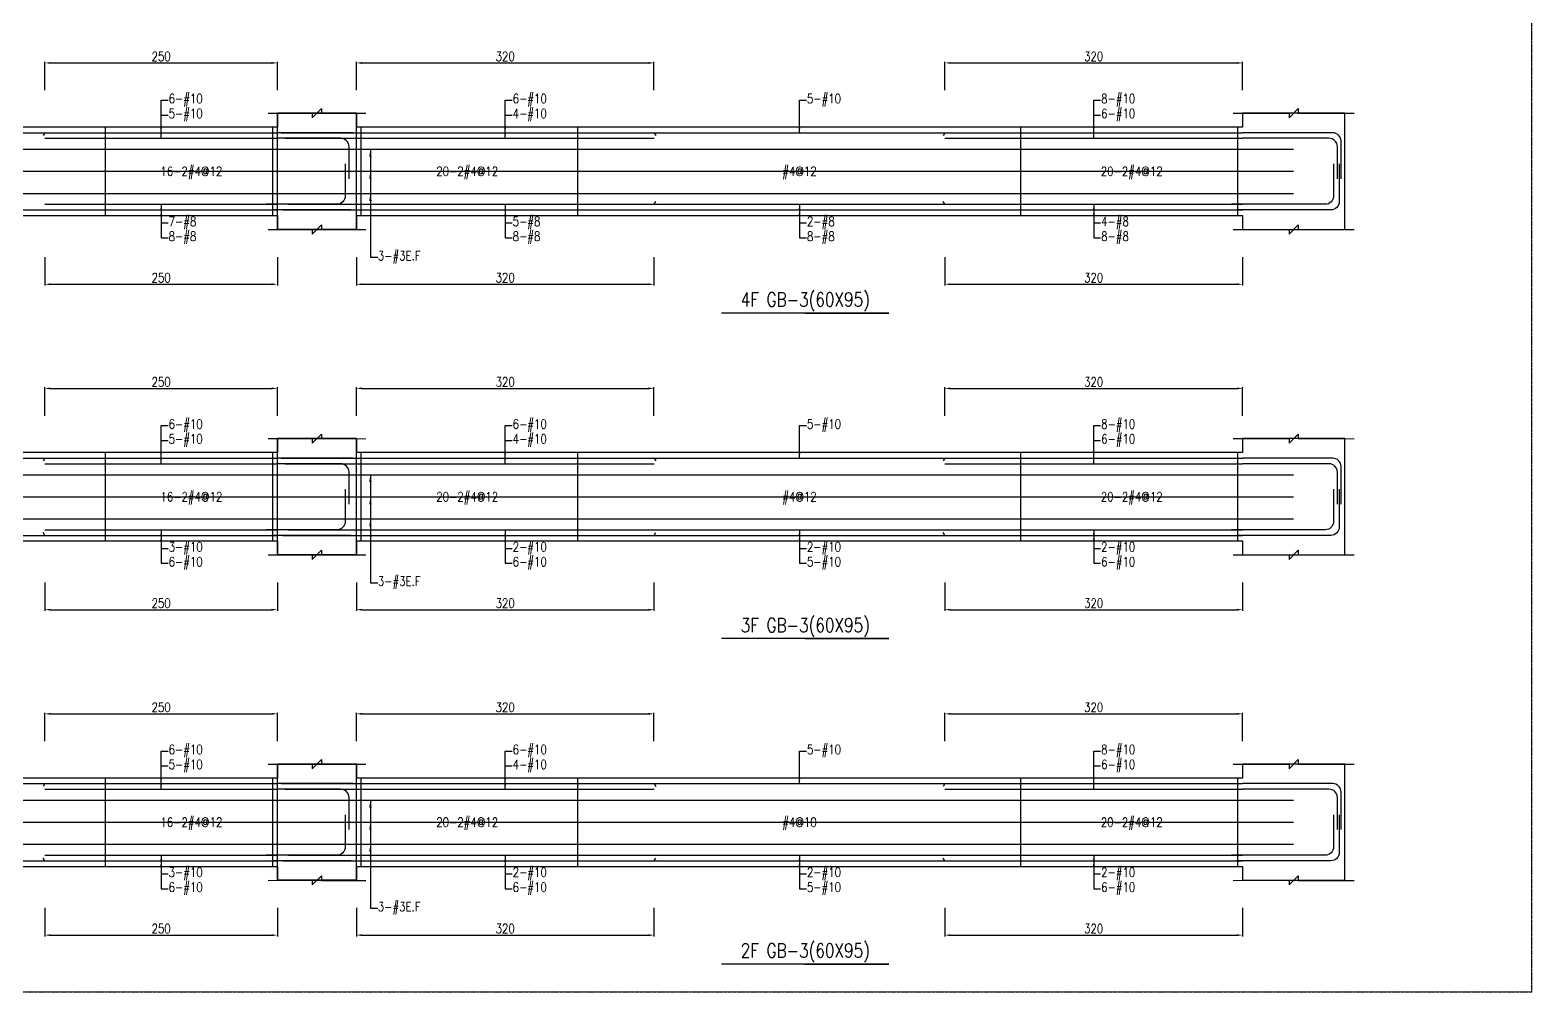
# Model space of a CAD drawing. Header units: millimetres. Extents: x 0 to 84580, y -12276 to 4373.
# Drawn here: x 50362 to 51977, y -3069 to -2034 of the extents above; entities that cross this region are included whole.
import ezdxf
from ezdxf.enums import TextEntityAlignment as Align

# ---------------------------------------------------------------- set-up
doc = ezdxf.new("R2010")
doc.units = ezdxf.units.MM
doc.header["$MEASUREMENT"] = 0
doc.linetypes.add('CENTER', pattern=[2, 1.25, -0.25, 0.25, -0.25])
for name, color, linetype in [('S-DIM', 2, 'Continuous'), ('S-GRID', 1, 'CENTER'), ('S-LEADER', 2, 'Continuous'), ('S-RC', 130, 'Continuous'), ('S-REINF', 6, 'Continuous'), ('S-TEXT', 2, 'Continuous')]:
    doc.layers.add(name, color=color, linetype=linetype)
doc.styles.add('CS4', font='romans.shx', dxfattribs={"width": 0.8, "bigfont": 'lsp.shx'})
doc.styles.get("Standard").update_dxf_attribs({"font": 'arial.ttf'})
doc.dimstyles.new('ISO-25', dxfattribs={"dimtxt": 2.5, "dimasz": 2.5, "dimexe": 1.25, "dimexo": 0.625, "dimtad": 1, "dimtxsty": 'Standard', "dimcen": 2.5, "dimadec": 0, "dimazin": 0, "dimtfac": 1, "dimtmove": 0, "dimatfit": 3, "dimfxl": 0, "dimarcsym": 0})

# ---------------------------------------------------------------- blocks, each defined once
blk = doc.blocks.new('*D1199')
at = {"layer": 'DEFPOINTS', "color": 0, "transparency": 16777216}
for p in [(50627.9, -2769.9), (50377.9, -2799.9), (50627.9, -2799.9)]:
    blk.add_point(p, dxfattribs=at)
at = {"layer": 'S-DIM', "color": 0, "lineweight": -2, "transparency": 16777216}
for p, q in [((50377.9, -2799.3), (50377.9, -2768.7)), ((50383.9, -2769.9), (50621.9, -2769.9)), ((50627.9, -2799.3), (50627.9, -2768.7))]:
    blk.add_line(p, q, dxfattribs=at)
at = {"layer": 'S-DIM', "color": 0, "transparency": 16777216}
for points in [[(50383.9, -2768.9), (50383.9, -2770.9), (50377.9, -2769.9)], [(50621.9, -2768.9), (50621.9, -2770.9), (50627.9, -2769.9)]]:
    blk.add_solid(points, dxfattribs=at)
at = {"layer": 'S-DIM', "color": 0, "transparency": 16777216, "insert": (50502.9, -2762.9), "char_height": 10, "attachment_point": 5, "style": 'CS4'}
blk.add_mtext('250', dxfattribs=at)
blk = doc.blocks.new('*D1201')
at = {"layer": 'DEFPOINTS', "color": 0, "transparency": 16777216}
for p in [(50377.9, -2977.9), (50627.9, -2977.9), (50627.9, -3007.9)]:
    blk.add_point(p, dxfattribs=at)
at = {"layer": 'S-DIM', "color": 0, "lineweight": -2, "transparency": 16777216}
for p, q in [((50377.9, -2978.6), (50377.9, -3009.2)), ((50627.9, -2978.6), (50627.9, -3009.2)), ((50383.9, -3007.9), (50621.9, -3007.9))]:
    blk.add_line(p, q, dxfattribs=at)
at = {"layer": 'S-DIM', "color": 0, "transparency": 16777216}
for points in [[(50383.9, -3006.9), (50383.9, -3008.9), (50377.9, -3007.9)], [(50621.9, -3006.9), (50621.9, -3008.9), (50627.9, -3007.9)]]:
    blk.add_solid(points, dxfattribs=at)
at = {"layer": 'S-DIM', "color": 0, "transparency": 16777216, "insert": (50502.9, -3000.9), "char_height": 10, "attachment_point": 5, "style": 'CS4'}
blk.add_mtext('250', dxfattribs=at)
blk = doc.blocks.new('*D1203')
at = {"layer": 'DEFPOINTS', "color": 0, "transparency": 16777216}
for p in [(50627.9, -2419.9), (50377.9, -2449.9), (50627.9, -2449.9)]:
    blk.add_point(p, dxfattribs=at)
at = {"layer": 'S-DIM', "color": 0, "lineweight": -2, "transparency": 16777216}
for p, q in [((50377.9, -2449.3), (50377.9, -2418.7)), ((50383.9, -2419.9), (50621.9, -2419.9)), ((50627.9, -2449.3), (50627.9, -2418.7))]:
    blk.add_line(p, q, dxfattribs=at)
at = {"layer": 'S-DIM', "color": 0, "transparency": 16777216}
for points in [[(50383.9, -2418.9), (50383.9, -2420.9), (50377.9, -2419.9)], [(50621.9, -2418.9), (50621.9, -2420.9), (50627.9, -2419.9)]]:
    blk.add_solid(points, dxfattribs=at)
at = {"layer": 'S-DIM', "color": 0, "transparency": 16777216, "insert": (50502.9, -2412.9), "char_height": 10, "attachment_point": 5, "style": 'CS4'}
blk.add_mtext('250', dxfattribs=at)
blk = doc.blocks.new('*D1205')
at = {"layer": 'DEFPOINTS', "color": 0, "transparency": 16777216}
for p in [(50377.9, -2627.9), (50627.9, -2627.9), (50627.9, -2657.9)]:
    blk.add_point(p, dxfattribs=at)
at = {"layer": 'S-DIM', "color": 0, "lineweight": -2, "transparency": 16777216}
for p, q in [((50377.9, -2628.6), (50377.9, -2659.2)), ((50627.9, -2628.6), (50627.9, -2659.2)), ((50383.9, -2657.9), (50621.9, -2657.9))]:
    blk.add_line(p, q, dxfattribs=at)
at = {"layer": 'S-DIM', "color": 0, "transparency": 16777216}
for points in [[(50383.9, -2656.9), (50383.9, -2658.9), (50377.9, -2657.9)], [(50621.9, -2656.9), (50621.9, -2658.9), (50627.9, -2657.9)]]:
    blk.add_solid(points, dxfattribs=at)
at = {"layer": 'S-DIM', "color": 0, "transparency": 16777216, "insert": (50502.9, -2650.9), "char_height": 10, "attachment_point": 5, "style": 'CS4'}
blk.add_mtext('250', dxfattribs=at)
blk = doc.blocks.new('*D1207')
at = {"layer": 'DEFPOINTS', "color": 0, "transparency": 16777216}
for p in [(50627.9, -2069.9), (50377.9, -2099.9), (50627.9, -2099.9)]:
    blk.add_point(p, dxfattribs=at)
at = {"layer": 'S-DIM', "color": 0, "lineweight": -2, "transparency": 16777216}
for p, q in [((50377.9, -2099.3), (50377.9, -2068.7)), ((50383.9, -2069.9), (50621.9, -2069.9)), ((50627.9, -2099.3), (50627.9, -2068.7))]:
    blk.add_line(p, q, dxfattribs=at)
at = {"layer": 'S-DIM', "color": 0, "transparency": 16777216}
for points in [[(50383.9, -2068.9), (50383.9, -2070.9), (50377.9, -2069.9)], [(50621.9, -2068.9), (50621.9, -2070.9), (50627.9, -2069.9)]]:
    blk.add_solid(points, dxfattribs=at)
at = {"layer": 'S-DIM', "color": 0, "transparency": 16777216, "insert": (50502.9, -2062.9), "char_height": 10, "attachment_point": 5, "style": 'CS4'}
blk.add_mtext('250', dxfattribs=at)
blk = doc.blocks.new('*D1209')
at = {"layer": 'DEFPOINTS', "color": 0, "transparency": 16777216}
for p in [(50377.9, -2277.9), (50627.9, -2277.9), (50627.9, -2307.9)]:
    blk.add_point(p, dxfattribs=at)
at = {"layer": 'S-DIM', "color": 0, "lineweight": -2, "transparency": 16777216}
for p, q in [((50377.9, -2278.6), (50377.9, -2309.2)), ((50627.9, -2278.6), (50627.9, -2309.2)), ((50383.9, -2307.9), (50621.9, -2307.9))]:
    blk.add_line(p, q, dxfattribs=at)
at = {"layer": 'S-DIM', "color": 0, "transparency": 16777216}
for points in [[(50383.9, -2306.9), (50383.9, -2308.9), (50377.9, -2307.9)], [(50621.9, -2306.9), (50621.9, -2308.9), (50627.9, -2307.9)]]:
    blk.add_solid(points, dxfattribs=at)
at = {"layer": 'S-DIM', "color": 0, "transparency": 16777216, "insert": (50502.9, -2300.9), "char_height": 10, "attachment_point": 5, "style": 'CS4'}
blk.add_mtext('250', dxfattribs=at)
blk = doc.blocks.new('*D1222')
at = {"layer": 'DEFPOINTS', "color": 0, "transparency": 16777216}
for p in [(51032.9, -2769.9), (50712.9, -2799.9), (51032.9, -2799.9)]:
    blk.add_point(p, dxfattribs=at)
at = {"layer": 'S-DIM', "color": 0, "lineweight": -2, "transparency": 16777216}
for p, q in [((50712.9, -2799.3), (50712.9, -2768.7)), ((50718.9, -2769.9), (51026.9, -2769.9)), ((51032.9, -2799.3), (51032.9, -2768.7))]:
    blk.add_line(p, q, dxfattribs=at)
at = {"layer": 'S-DIM', "color": 0, "transparency": 16777216}
for points in [[(50718.9, -2768.9), (50718.9, -2770.9), (50712.9, -2769.9)], [(51026.9, -2768.9), (51026.9, -2770.9), (51032.9, -2769.9)]]:
    blk.add_solid(points, dxfattribs=at)
at = {"layer": 'S-DIM', "color": 0, "transparency": 16777216, "insert": (50872.9, -2762.9), "char_height": 10, "attachment_point": 5, "style": 'CS4'}
blk.add_mtext('320', dxfattribs=at)
blk = doc.blocks.new('*D1223')
at = {"layer": 'DEFPOINTS', "color": 0, "transparency": 16777216}
for p in [(51665.7, -2769.9), (51345.7, -2799.9), (51665.7, -2799.9)]:
    blk.add_point(p, dxfattribs=at)
at = {"layer": 'S-DIM', "color": 0, "lineweight": -2, "transparency": 16777216}
for p, q in [((51345.7, -2799.3), (51345.7, -2768.7)), ((51351.7, -2769.9), (51659.7, -2769.9)), ((51665.7, -2799.3), (51665.7, -2768.7))]:
    blk.add_line(p, q, dxfattribs=at)
at = {"layer": 'S-DIM', "color": 0, "transparency": 16777216}
for points in [[(51351.7, -2768.9), (51351.7, -2770.9), (51345.7, -2769.9)], [(51659.7, -2768.9), (51659.7, -2770.9), (51665.7, -2769.9)]]:
    blk.add_solid(points, dxfattribs=at)
at = {"layer": 'S-DIM', "color": 0, "transparency": 16777216, "insert": (51505.7, -2762.9), "char_height": 10, "attachment_point": 5, "style": 'CS4'}
blk.add_mtext('320', dxfattribs=at)
blk = doc.blocks.new('*D1224')
at = {"layer": 'DEFPOINTS', "color": 0, "transparency": 16777216}
for p in [(50712.9, -2977.9), (51032.9, -2977.9), (51032.9, -3007.9)]:
    blk.add_point(p, dxfattribs=at)
at = {"layer": 'S-DIM', "color": 0, "lineweight": -2, "transparency": 16777216}
for p, q in [((50712.9, -2978.6), (50712.9, -3009.2)), ((51032.9, -2978.6), (51032.9, -3009.2)), ((50718.9, -3007.9), (51026.9, -3007.9))]:
    blk.add_line(p, q, dxfattribs=at)
at = {"layer": 'S-DIM', "color": 0, "transparency": 16777216}
for points in [[(50718.9, -3006.9), (50718.9, -3008.9), (50712.9, -3007.9)], [(51026.9, -3006.9), (51026.9, -3008.9), (51032.9, -3007.9)]]:
    blk.add_solid(points, dxfattribs=at)
at = {"layer": 'S-DIM', "color": 0, "transparency": 16777216, "insert": (50872.9, -3000.9), "char_height": 10, "attachment_point": 5, "style": 'CS4'}
blk.add_mtext('320', dxfattribs=at)
blk = doc.blocks.new('*D1225')
at = {"layer": 'DEFPOINTS', "color": 0, "transparency": 16777216}
for p in [(51345.7, -2977.9), (51665.7, -2977.9), (51665.7, -3007.9)]:
    blk.add_point(p, dxfattribs=at)
at = {"layer": 'S-DIM', "color": 0, "lineweight": -2, "transparency": 16777216}
for p, q in [((51345.7, -2978.6), (51345.7, -3009.2)), ((51665.7, -2978.6), (51665.7, -3009.2)), ((51351.7, -3007.9), (51659.7, -3007.9))]:
    blk.add_line(p, q, dxfattribs=at)
at = {"layer": 'S-DIM', "color": 0, "transparency": 16777216}
for points in [[(51351.7, -3006.9), (51351.7, -3008.9), (51345.7, -3007.9)], [(51659.7, -3006.9), (51659.7, -3008.9), (51665.7, -3007.9)]]:
    blk.add_solid(points, dxfattribs=at)
at = {"layer": 'S-DIM', "color": 0, "transparency": 16777216, "insert": (51505.7, -3000.9), "char_height": 10, "attachment_point": 5, "style": 'CS4'}
blk.add_mtext('320', dxfattribs=at)
blk = doc.blocks.new('*D1226')
at = {"layer": 'DEFPOINTS', "color": 0, "transparency": 16777216}
for p in [(51032.9, -2419.9), (50712.9, -2449.9), (51032.9, -2449.9)]:
    blk.add_point(p, dxfattribs=at)
at = {"layer": 'S-DIM', "color": 0, "lineweight": -2, "transparency": 16777216}
for p, q in [((50712.9, -2449.3), (50712.9, -2418.7)), ((50718.9, -2419.9), (51026.9, -2419.9)), ((51032.9, -2449.3), (51032.9, -2418.7))]:
    blk.add_line(p, q, dxfattribs=at)
at = {"layer": 'S-DIM', "color": 0, "transparency": 16777216}
for points in [[(50718.9, -2418.9), (50718.9, -2420.9), (50712.9, -2419.9)], [(51026.9, -2418.9), (51026.9, -2420.9), (51032.9, -2419.9)]]:
    blk.add_solid(points, dxfattribs=at)
at = {"layer": 'S-DIM', "color": 0, "transparency": 16777216, "insert": (50872.9, -2412.9), "char_height": 10, "attachment_point": 5, "style": 'CS4'}
blk.add_mtext('320', dxfattribs=at)
blk = doc.blocks.new('*D1227')
at = {"layer": 'DEFPOINTS', "color": 0, "transparency": 16777216}
for p in [(51665.7, -2419.9), (51345.7, -2449.9), (51665.7, -2449.9)]:
    blk.add_point(p, dxfattribs=at)
at = {"layer": 'S-DIM', "color": 0, "lineweight": -2, "transparency": 16777216}
for p, q in [((51345.7, -2449.3), (51345.7, -2418.7)), ((51351.7, -2419.9), (51659.7, -2419.9)), ((51665.7, -2449.3), (51665.7, -2418.7))]:
    blk.add_line(p, q, dxfattribs=at)
at = {"layer": 'S-DIM', "color": 0, "transparency": 16777216}
for points in [[(51351.7, -2418.9), (51351.7, -2420.9), (51345.7, -2419.9)], [(51659.7, -2418.9), (51659.7, -2420.9), (51665.7, -2419.9)]]:
    blk.add_solid(points, dxfattribs=at)
at = {"layer": 'S-DIM', "color": 0, "transparency": 16777216, "insert": (51505.7, -2412.9), "char_height": 10, "attachment_point": 5, "style": 'CS4'}
blk.add_mtext('320', dxfattribs=at)
blk = doc.blocks.new('*D1228')
at = {"layer": 'DEFPOINTS', "color": 0, "transparency": 16777216}
for p in [(50712.9, -2627.9), (51032.9, -2627.9), (51032.9, -2657.9)]:
    blk.add_point(p, dxfattribs=at)
at = {"layer": 'S-DIM', "color": 0, "lineweight": -2, "transparency": 16777216}
for p, q in [((50712.9, -2628.6), (50712.9, -2659.2)), ((51032.9, -2628.6), (51032.9, -2659.2)), ((50718.9, -2657.9), (51026.9, -2657.9))]:
    blk.add_line(p, q, dxfattribs=at)
at = {"layer": 'S-DIM', "color": 0, "transparency": 16777216}
for points in [[(50718.9, -2656.9), (50718.9, -2658.9), (50712.9, -2657.9)], [(51026.9, -2656.9), (51026.9, -2658.9), (51032.9, -2657.9)]]:
    blk.add_solid(points, dxfattribs=at)
at = {"layer": 'S-DIM', "color": 0, "transparency": 16777216, "insert": (50872.9, -2650.9), "char_height": 10, "attachment_point": 5, "style": 'CS4'}
blk.add_mtext('320', dxfattribs=at)
blk = doc.blocks.new('*D1229')
at = {"layer": 'DEFPOINTS', "color": 0, "transparency": 16777216}
for p in [(51345.7, -2627.9), (51665.7, -2627.9), (51665.7, -2657.9)]:
    blk.add_point(p, dxfattribs=at)
at = {"layer": 'S-DIM', "color": 0, "lineweight": -2, "transparency": 16777216}
for p, q in [((51345.7, -2628.6), (51345.7, -2659.2)), ((51665.7, -2628.6), (51665.7, -2659.2)), ((51351.7, -2657.9), (51659.7, -2657.9))]:
    blk.add_line(p, q, dxfattribs=at)
at = {"layer": 'S-DIM', "color": 0, "transparency": 16777216}
for points in [[(51351.7, -2656.9), (51351.7, -2658.9), (51345.7, -2657.9)], [(51659.7, -2656.9), (51659.7, -2658.9), (51665.7, -2657.9)]]:
    blk.add_solid(points, dxfattribs=at)
at = {"layer": 'S-DIM', "color": 0, "transparency": 16777216, "insert": (51505.7, -2650.9), "char_height": 10, "attachment_point": 5, "style": 'CS4'}
blk.add_mtext('320', dxfattribs=at)
blk = doc.blocks.new('*D1230')
at = {"layer": 'DEFPOINTS', "color": 0, "transparency": 16777216}
for p in [(51032.9, -2069.9), (50712.9, -2099.9), (51032.9, -2099.9)]:
    blk.add_point(p, dxfattribs=at)
at = {"layer": 'S-DIM', "color": 0, "lineweight": -2, "transparency": 16777216}
for p, q in [((50712.9, -2099.3), (50712.9, -2068.7)), ((50718.9, -2069.9), (51026.9, -2069.9)), ((51032.9, -2099.3), (51032.9, -2068.7))]:
    blk.add_line(p, q, dxfattribs=at)
at = {"layer": 'S-DIM', "color": 0, "transparency": 16777216}
for points in [[(50718.9, -2068.9), (50718.9, -2070.9), (50712.9, -2069.9)], [(51026.9, -2068.9), (51026.9, -2070.9), (51032.9, -2069.9)]]:
    blk.add_solid(points, dxfattribs=at)
at = {"layer": 'S-DIM', "color": 0, "transparency": 16777216, "insert": (50872.9, -2062.9), "char_height": 10, "attachment_point": 5, "style": 'CS4'}
blk.add_mtext('320', dxfattribs=at)
blk = doc.blocks.new('*D1231')
at = {"layer": 'DEFPOINTS', "color": 0, "transparency": 16777216}
for p in [(51665.7, -2069.9), (51345.7, -2099.9), (51665.7, -2099.9)]:
    blk.add_point(p, dxfattribs=at)
at = {"layer": 'S-DIM', "color": 0, "lineweight": -2, "transparency": 16777216}
for p, q in [((51345.7, -2099.3), (51345.7, -2068.7)), ((51351.7, -2069.9), (51659.7, -2069.9)), ((51665.7, -2099.3), (51665.7, -2068.7))]:
    blk.add_line(p, q, dxfattribs=at)
at = {"layer": 'S-DIM', "color": 0, "transparency": 16777216}
for points in [[(51351.7, -2068.9), (51351.7, -2070.9), (51345.7, -2069.9)], [(51659.7, -2068.9), (51659.7, -2070.9), (51665.7, -2069.9)]]:
    blk.add_solid(points, dxfattribs=at)
at = {"layer": 'S-DIM', "color": 0, "transparency": 16777216, "insert": (51505.7, -2062.9), "char_height": 10, "attachment_point": 5, "style": 'CS4'}
blk.add_mtext('320', dxfattribs=at)
blk = doc.blocks.new('*D1232')
at = {"layer": 'DEFPOINTS', "color": 0, "transparency": 16777216}
for p in [(50712.9, -2277.9), (51032.9, -2277.9), (51032.9, -2307.9)]:
    blk.add_point(p, dxfattribs=at)
at = {"layer": 'S-DIM', "color": 0, "lineweight": -2, "transparency": 16777216}
for p, q in [((50712.9, -2278.6), (50712.9, -2309.2)), ((51032.9, -2278.6), (51032.9, -2309.2)), ((50718.9, -2307.9), (51026.9, -2307.9))]:
    blk.add_line(p, q, dxfattribs=at)
at = {"layer": 'S-DIM', "color": 0, "transparency": 16777216}
for points in [[(50718.9, -2306.9), (50718.9, -2308.9), (50712.9, -2307.9)], [(51026.9, -2306.9), (51026.9, -2308.9), (51032.9, -2307.9)]]:
    blk.add_solid(points, dxfattribs=at)
at = {"layer": 'S-DIM', "color": 0, "transparency": 16777216, "insert": (50872.9, -2300.9), "char_height": 10, "attachment_point": 5, "style": 'CS4'}
blk.add_mtext('320', dxfattribs=at)
blk = doc.blocks.new('*D1233')
at = {"layer": 'DEFPOINTS', "color": 0, "transparency": 16777216}
for p in [(51345.7, -2277.9), (51665.7, -2277.9), (51665.7, -2307.9)]:
    blk.add_point(p, dxfattribs=at)
at = {"layer": 'S-DIM', "color": 0, "lineweight": -2, "transparency": 16777216}
for p, q in [((51345.7, -2278.6), (51345.7, -2309.2)), ((51665.7, -2278.6), (51665.7, -2309.2)), ((51351.7, -2307.9), (51659.7, -2307.9))]:
    blk.add_line(p, q, dxfattribs=at)
at = {"layer": 'S-DIM', "color": 0, "transparency": 16777216}
for points in [[(51351.7, -2306.9), (51351.7, -2308.9), (51345.7, -2307.9)], [(51659.7, -2306.9), (51659.7, -2308.9), (51665.7, -2307.9)]]:
    blk.add_solid(points, dxfattribs=at)
at = {"layer": 'S-DIM', "color": 0, "transparency": 16777216, "insert": (51505.7, -2300.9), "char_height": 10, "attachment_point": 5, "style": 'CS4'}
blk.add_mtext('320', dxfattribs=at)

msp = doc.modelspace()

# ---------------------------------------------------------------- linework, layer by layer
at = {"layer": 'S-GRID'}
msp.add_lwpolyline([(48748, -3069), (51977, -3069), (51977, -1000), (48748, -1000), (48748, -3069)], dxfattribs=at)
at = {"layer": 'S-RC'}
for points in [[(50617.942, -2123.94), (50665.442, -2123.949), (50665.441, -2128.949), (50675.443, -2118.951), (50675.442, -2123.951), (50722.942, -2123.96)], [(50617.942, -2123.94), (50665.442, -2123.949), (50665.441, -2128.949), (50675.443, -2118.951), (50675.442, -2123.951), (50722.942, -2123.96)], [(50627.942, -2233.94), (50627.942, -2248.94), (50712.942, -2248.94), (50712.942, -2123.94), (50627.942, -2123.94), (50627.942, -2138.94)], [(50712.942, -2233.94), (50712.942, -2248.94), (50627.942, -2248.94), (50627.942, -2123.94), (50712.942, -2123.94), (50712.942, -2138.94)], [(51655.742, -2123.94), (51715.742, -2123.951), (51715.741, -2128.951), (51725.743, -2118.953), (51725.742, -2123.953), (51785.742, -2123.965)], [(51665.742, -2233.94), (51665.742, -2248.94), (51775.742, -2248.94), (51775.742, -2123.94), (51665.742, -2123.94), (51665.742, -2138.94)], [(50627.942, -2138.94), (49887.942, -2138.94)], [(51665.742, -2138.94), (50712.942, -2138.94)], [(49887.942, -2233.94), (50627.942, -2233.94)], [(50617.942, -2248.94), (50665.442, -2248.949), (50665.441, -2253.949), (50675.443, -2243.951), (50675.442, -2248.951), (50722.942, -2248.96)], [(50617.942, -2248.94), (50665.442, -2248.949), (50665.441, -2253.949), (50675.443, -2243.951), (50675.442, -2248.951), (50722.942, -2248.96)], [(50712.942, -2233.94), (51665.742, -2233.94)], [(51655.742, -2248.94), (51715.742, -2248.951), (51715.741, -2253.951), (51725.743, -2243.953), (51725.742, -2248.953), (51785.742, -2248.965)], [(51195.592, -2338.94), (51285.592, -2338.94), (51105.592, -2338.94)], [(50617.942, -2473.94), (50665.442, -2473.949), (50665.441, -2478.949), (50675.443, -2468.951), (50675.442, -2473.951), (50722.942, -2473.96)], [(50617.942, -2473.94), (50665.442, -2473.949), (50665.441, -2478.949), (50675.443, -2468.951), (50675.442, -2473.951), (50722.942, -2473.96)], [(51655.742, -2473.94), (51715.742, -2473.951), (51715.741, -2478.951), (51725.743, -2468.953), (51725.742, -2473.953), (51785.742, -2473.965)], [(50627.942, -2583.94), (50627.942, -2598.94), (50712.942, -2598.94), (50712.942, -2473.94), (50627.942, -2473.94), (50627.942, -2488.94)], [(50712.942, -2583.94), (50712.942, -2598.94), (50627.942, -2598.94), (50627.942, -2473.94), (50712.942, -2473.94), (50712.942, -2488.94)], [(51665.742, -2583.94), (51665.742, -2598.94), (51775.742, -2598.94), (51775.742, -2473.94), (51665.742, -2473.94), (51665.742, -2488.94)], [(50627.942, -2488.94), (49887.942, -2488.94)], [(51665.742, -2488.94), (50712.942, -2488.94)], [(49887.942, -2583.94), (50627.942, -2583.94)], [(50712.942, -2583.94), (51665.742, -2583.94)], [(50617.942, -2598.94), (50665.442, -2598.949), (50665.441, -2603.949), (50675.443, -2593.951), (50675.442, -2598.951), (50722.942, -2598.96)], [(50617.942, -2598.94), (50665.442, -2598.949), (50665.441, -2603.949), (50675.443, -2593.951), (50675.442, -2598.951), (50722.942, -2598.96)], [(51655.742, -2598.94), (51715.742, -2598.951), (51715.741, -2603.951), (51725.743, -2593.953), (51725.742, -2598.953), (51785.742, -2598.965)], [(51195.592, -2688.94), (51285.592, -2688.94), (51105.592, -2688.94)], [(50617.942, -2823.94), (50665.442, -2823.949), (50665.441, -2828.949), (50675.443, -2818.951), (50675.442, -2823.951), (50722.942, -2823.96)], [(50617.942, -2823.94), (50665.442, -2823.949), (50665.441, -2828.949), (50675.443, -2818.951), (50675.442, -2823.951), (50722.942, -2823.96)], [(50627.942, -2933.94), (50627.942, -2948.94), (50712.942, -2948.94), (50712.942, -2823.94), (50627.942, -2823.94), (50627.942, -2838.94)], [(50712.942, -2933.94), (50712.942, -2948.94), (50627.942, -2948.94), (50627.942, -2823.94), (50712.942, -2823.94), (50712.942, -2838.94)], [(51655.742, -2823.94), (51715.742, -2823.951), (51715.741, -2828.951), (51725.743, -2818.953), (51725.742, -2823.953), (51785.742, -2823.965)], [(51665.742, -2933.94), (51665.742, -2948.94), (51775.742, -2948.94), (51775.742, -2823.94), (51665.742, -2823.94), (51665.742, -2838.94)], [(50627.942, -2838.94), (49887.942, -2838.94)], [(51665.742, -2838.94), (50712.942, -2838.94)], [(49887.942, -2933.94), (50627.942, -2933.94)], [(50712.942, -2933.94), (51665.742, -2933.94)], [(50617.942, -2948.94), (50665.442, -2948.949), (50665.441, -2953.949), (50675.443, -2943.951), (50675.442, -2948.951), (50722.942, -2948.96)], [(50617.942, -2948.94), (50665.442, -2948.949), (50665.441, -2953.949), (50675.443, -2943.951), (50675.442, -2948.951), (50722.942, -2948.96)], [(51655.742, -2948.94), (51715.742, -2948.951), (51715.741, -2953.951), (51725.743, -2943.953), (51725.742, -2948.953), (51785.742, -2948.965)], [(51195.592, -3038.94), (51285.592, -3038.94), (51105.592, -3038.94)]]:
    msp.add_lwpolyline(points, dxfattribs=at)
at = {"layer": 'S-REINF'}
for points in [[(50137.942, -2144.94), (50377.942, -2144.94)], [(50377.942, -2144.94), (50375.942, -2147.94)], [(50377.942, -2144.94), (50627.942, -2144.94)], [(50708.942, -2144.94), (50627.942, -2144.94)], [(50631.942, -2144.94), (50712.942, -2144.94)], [(50712.942, -2144.94), (51032.942, -2144.94)], [(51032.942, -2144.94), (51034.942, -2147.94)], [(51032.942, -2144.94), (51345.742, -2144.94)], [(51345.742, -2144.94), (51343.742, -2147.94)], [(51345.742, -2144.94), (51665.742, -2144.94)], [(50377.942, -2150.94), (50627.942, -2150.94)], [(50635.942, -2150.94), (50712.942, -2150.94)], [(50712.942, -2150.94), (51032.942, -2150.94)], [(51345.742, -2150.94), (51665.742, -2150.94)], [(50137.942, -2227.94), (50377.942, -2227.94)], [(50377.942, -2221.94), (50627.942, -2221.94)], [(50377.942, -2227.94), (50627.942, -2227.94)], [(50706.942, -2227.94), (50621.942, -2227.94)], [(50633.942, -2227.94), (50712.942, -2227.94)], [(50639.942, -2221.94), (50712.942, -2221.94)], [(50712.942, -2221.94), (51032.942, -2221.94)], [(50712.942, -2227.94), (51032.942, -2227.94)], [(51032.942, -2221.94), (51034.942, -2218.94)], [(51032.942, -2221.94), (51345.742, -2221.94)], [(51032.942, -2227.94), (51345.742, -2227.94)], [(51345.742, -2221.94), (51343.742, -2218.94)], [(51345.742, -2221.94), (51665.742, -2221.94)], [(51345.742, -2227.94), (51665.742, -2227.94)], [(50137.942, -2494.94), (50377.942, -2494.94)], [(50377.942, -2494.94), (50375.942, -2497.94)], [(50377.942, -2494.94), (50627.942, -2494.94)], [(50377.942, -2500.94), (50627.942, -2500.94)], [(50708.942, -2494.94), (50627.942, -2494.94)], [(50631.942, -2494.94), (50712.942, -2494.94)], [(50635.942, -2500.94), (50712.942, -2500.94)], [(50712.942, -2494.94), (51032.942, -2494.94)], [(50712.942, -2500.94), (51032.942, -2500.94)], [(51032.942, -2494.94), (51034.942, -2497.94)], [(51032.942, -2494.94), (51345.742, -2494.94)], [(51345.742, -2494.94), (51343.742, -2497.94)], [(51345.742, -2494.94), (51665.742, -2494.94)], [(51345.742, -2500.94), (51665.742, -2500.94)], [(50137.942, -2577.94), (50377.942, -2577.94)], [(50377.942, -2577.94), (50375.942, -2574.94)], [(50377.942, -2571.94), (50627.942, -2571.94)], [(50377.942, -2577.94), (50627.942, -2577.94)], [(50706.942, -2577.94), (50621.942, -2577.94)], [(50633.942, -2577.94), (50712.942, -2577.94)], [(50639.942, -2571.94), (50712.942, -2571.94)], [(50712.942, -2571.94), (51032.942, -2571.94)], [(50712.942, -2577.94), (51032.942, -2577.94)], [(51032.942, -2571.94), (51345.742, -2571.94)], [(51032.942, -2577.94), (51034.942, -2574.94)], [(51032.942, -2577.94), (51345.742, -2577.94)], [(51345.742, -2577.94), (51343.742, -2574.94)], [(51345.742, -2571.94), (51665.742, -2571.94)], [(51345.742, -2577.94), (51665.742, -2577.94)], [(50137.942, -2844.94), (50377.942, -2844.94)], [(50377.942, -2844.94), (50375.942, -2847.94)], [(50377.942, -2844.94), (50627.942, -2844.94)], [(50377.942, -2850.94), (50627.942, -2850.94)], [(50708.942, -2844.94), (50627.942, -2844.94)], [(50631.942, -2844.94), (50712.942, -2844.94)], [(50635.942, -2850.94), (50712.942, -2850.94)], [(50712.942, -2844.94), (51032.942, -2844.94)], [(50712.942, -2850.94), (51032.942, -2850.94)], [(51032.942, -2844.94), (51034.942, -2847.94)], [(51032.942, -2844.94), (51345.742, -2844.94)], [(51345.742, -2844.94), (51343.742, -2847.94)], [(51345.742, -2844.94), (51665.742, -2844.94)], [(51345.742, -2850.94), (51665.742, -2850.94)], [(50377.942, -2921.94), (50627.942, -2921.94)], [(50639.942, -2921.94), (50712.942, -2921.94)], [(50712.942, -2921.94), (51032.942, -2921.94)], [(51032.942, -2921.94), (51345.742, -2921.94)], [(51345.742, -2921.94), (51665.742, -2921.94)], [(50137.942, -2927.94), (50377.942, -2927.94)], [(50377.942, -2927.94), (50375.942, -2924.94)], [(50377.942, -2927.94), (50627.942, -2927.94)], [(50706.942, -2927.94), (50621.942, -2927.94)], [(50633.942, -2927.94), (50712.942, -2927.94)], [(50712.942, -2927.94), (51032.942, -2927.94)], [(51032.942, -2927.94), (51034.942, -2924.94)], [(51032.942, -2927.94), (51345.742, -2927.94)], [(51345.742, -2927.94), (51343.742, -2924.94)], [(51345.742, -2927.94), (51665.742, -2927.94)]]:
    msp.add_lwpolyline(points, dxfattribs=at)
at = {"layer": 'S-REINF', "color": 1}
for points in [[(50442.942, -2233.94), (50442.942, -2138.94)], [(50622.942, -2233.94), (50622.942, -2138.94)], [(50717.942, -2233.94), (50717.942, -2138.94)], [(50951.142, -2233.94), (50951.142, -2138.94)], [(51427.542, -2233.94), (51427.542, -2138.94)], [(51660.742, -2233.94), (51660.742, -2138.94)], [(49845.442, -2162.69), (50670.442, -2162.69)], [(50670.442, -2162.69), (51720.742, -2162.69)], [(49845.442, -2186.44), (50670.442, -2186.44)], [(50670.442, -2186.44), (51720.742, -2186.44)], [(49845.442, -2210.19), (50670.442, -2210.19)], [(50670.442, -2210.19), (51720.742, -2210.19)], [(50442.942, -2583.94), (50442.942, -2488.94)], [(50622.942, -2583.94), (50622.942, -2488.94)], [(50717.942, -2583.94), (50717.942, -2488.94)], [(50951.142, -2583.94), (50951.142, -2488.94)], [(51427.542, -2583.94), (51427.542, -2488.94)], [(51660.742, -2583.94), (51660.742, -2488.94)], [(49845.442, -2512.69), (50670.442, -2512.69)], [(50670.442, -2512.69), (51720.742, -2512.69)], [(49845.442, -2536.44), (50670.442, -2536.44)], [(50670.442, -2536.44), (51720.742, -2536.44)], [(49845.442, -2560.19), (50670.442, -2560.19)], [(50670.442, -2560.19), (51720.742, -2560.19)], [(50442.942, -2933.94), (50442.942, -2838.94)], [(50622.942, -2933.94), (50622.942, -2838.94)], [(50717.942, -2933.94), (50717.942, -2838.94)], [(50951.142, -2933.94), (50951.142, -2838.94)], [(51427.542, -2933.94), (51427.542, -2838.94)], [(51660.742, -2933.94), (51660.742, -2838.94)], [(49845.442, -2862.69), (50670.442, -2862.69)], [(50670.442, -2862.69), (51720.742, -2862.69)], [(49845.442, -2886.44), (50670.442, -2886.44)], [(50670.442, -2886.44), (51720.742, -2886.44)], [(49845.442, -2910.19), (50670.442, -2910.19)], [(50670.442, -2910.19), (51720.742, -2910.19)]]:
    msp.add_lwpolyline(points, dxfattribs=at)
at = {"layer": 'S-REINF'}
for points in [[(51771.742, -2194.44), (51771.742, -2153.94, 0.41421356), (51762.742, -2144.94), (51665.742, -2144.94)], [(50704.942, -2194.44), (50704.942, -2159.94, 0.41421356), (50695.942, -2150.94), (50627.942, -2150.94)], [(51767.742, -2194.44), (51767.742, -2159.94, 0.41421356), (51758.742, -2150.94), (51665.742, -2150.94)], [(50700.942, -2178.44), (50700.942, -2212.94, -0.41421356), (50691.942, -2221.94), (50615.942, -2221.94)], [(51763.742, -2178.44), (51763.742, -2212.94, -0.41421356), (51754.742, -2221.94), (51653.742, -2221.94)], [(51769.742, -2178.44), (51769.742, -2218.94, -0.41421356), (51760.742, -2227.94), (51659.742, -2227.94)], [(50704.942, -2544.44), (50704.942, -2509.94, 0.41421356), (50695.942, -2500.94), (50627.942, -2500.94)], [(51771.742, -2544.44), (51771.742, -2503.94, 0.41421356), (51762.742, -2494.94), (51665.742, -2494.94)], [(51767.742, -2544.44), (51767.742, -2509.94, 0.41421356), (51758.742, -2500.94), (51665.742, -2500.94)], [(50700.942, -2528.44), (50700.942, -2562.94, -0.41421356), (50691.942, -2571.94), (50615.942, -2571.94)], [(51763.742, -2528.44), (51763.742, -2562.94, -0.41421356), (51754.742, -2571.94), (51653.742, -2571.94)], [(51769.742, -2528.44), (51769.742, -2568.94, -0.41421356), (51760.742, -2577.94), (51659.742, -2577.94)], [(50704.942, -2894.44), (50704.942, -2859.94, 0.41421356), (50695.942, -2850.94), (50627.942, -2850.94)], [(51771.742, -2894.44), (51771.742, -2853.94, 0.41421356), (51762.742, -2844.94), (51665.742, -2844.94)], [(51767.742, -2894.44), (51767.742, -2859.94, 0.41421356), (51758.742, -2850.94), (51665.742, -2850.94)], [(50700.942, -2878.44), (50700.942, -2912.94, -0.41421356), (50691.942, -2921.94), (50615.942, -2921.94)], [(51763.742, -2878.44), (51763.742, -2912.94, -0.41421356), (51754.742, -2921.94), (51653.742, -2921.94)], [(51769.742, -2878.44), (51769.742, -2918.94, -0.41421356), (51760.742, -2927.94), (51659.742, -2927.94)]]:
    msp.add_lwpolyline(points, format="xyb", dxfattribs=at)

# ---------------------------------------------------------------- texts
at = {"layer": 'S-LEADER', "char_height": 10, "attachment_point": 4, "style": 'CS4'}
for s, insert in [('6-#10', (50510.942, -2109.94)), ('6-#10', (50880.942, -2109.94)), ('5-#10', (51197.342, -2109.94)), ('8-#10', (51513.742, -2109.94)), ('5-#10', (50510.942, -2125.94)), ('4-#10', (50880.942, -2125.94)), ('6-#10', (51513.742, -2125.94)), ('7-#8', (50510.942, -2241.94)), ('5-#8', (50880.942, -2241.94)), ('2-#8', (51197.342, -2241.94)), ('4-#8', (51513.742, -2241.94)), ('8-#8', (50510.942, -2257.94)), ('8-#8', (50880.942, -2257.94)), ('8-#8', (51197.342, -2257.94)), ('8-#8', (51513.742, -2257.94)), ('6-#10', (50510.942, -2459.94)), ('6-#10', (50880.942, -2459.94)), ('5-#10', (51197.342, -2459.94)), ('8-#10', (51513.742, -2459.94)), ('5-#10', (50510.942, -2475.94)), ('4-#10', (50880.942, -2475.94)), ('6-#10', (51513.742, -2475.94)), ('3-#10', (50510.942, -2591.94)), ('2-#10', (50880.942, -2591.94)), ('2-#10', (51197.342, -2591.94)), ('2-#10', (51513.742, -2591.94)), ('6-#10', (50510.942, -2607.94)), ('6-#10', (50880.942, -2607.94)), ('5-#10', (51197.342, -2607.94)), ('6-#10', (51513.742, -2607.94)), ('6-#10', (50510.942, -2809.94)), ('6-#10', (50880.942, -2809.94)), ('5-#10', (51197.342, -2809.94)), ('8-#10', (51513.742, -2809.94)), ('5-#10', (50510.942, -2825.94)), ('4-#10', (50880.942, -2825.94)), ('6-#10', (51513.742, -2825.94)), ('3-#10', (50510.942, -2941.94)), ('2-#10', (50880.942, -2941.94)), ('2-#10', (51197.342, -2941.94)), ('2-#10', (51513.742, -2941.94)), ('6-#10', (50510.942, -2957.94)), ('6-#10', (50880.942, -2957.94)), ('5-#10', (51197.342, -2957.94)), ('6-#10', (51513.742, -2957.94))]:
    msp.add_mtext(s, dxfattribs=dict(at, insert=insert))
at = {"layer": 'S-LEADER', "color": 3, "char_height": 10, "attachment_point": 4, "style": 'CS4'}
for insert in [(50735.942, -2278.94), (50735.942, -2628.94), (50735.942, -2978.94)]:
    msp.add_mtext('3-#3E.F', dxfattribs=dict(at, insert=insert))
at = {"layer": 'S-RC', "style": 'CS4', "width": 0.8}
for s, p in [('4F GB-3(60X95)', (51195.592, -2331.94)), ('3F GB-3(60X95)', (51195.592, -2681.94)), ('2F GB-3(60X95)', (51195.592, -3031.94))]:
    msp.add_text(s, height=15, dxfattribs=at).set_placement(p, align=Align.CENTER)
at = {"layer": 'S-TEXT', "color": 1, "style": 'CS4', "width": 0.8}
for s, p in [('16-2#4@12', (50535.442, -2191.44)), ('20-2#4@12', (50832.042, -2191.44)), ('#4@12', (51189.342, -2191.44)), ('20-2#4@12', (51546.642, -2191.44)), ('16-2#4@12', (50535.442, -2541.44)), ('20-2#4@12', (50832.042, -2541.44)), ('#4@12', (51189.342, -2541.44)), ('20-2#4@12', (51546.642, -2541.44)), ('16-2#4@12', (50535.442, -2891.44)), ('20-2#4@12', (50832.042, -2891.44)), ('#4@10', (51189.342, -2891.44)), ('20-2#4@12', (51546.642, -2891.44))]:
    msp.add_text(s, height=10, dxfattribs=at).set_placement(p, align=Align.CENTER)

# ---------------------------------------------------------------- dimensions: what is measured, and where the dimension line sits
at = {"layer": 'S-DIM'}
for p1, p2, distance, picture, middle in [((50377.942, -2099.94), (50627.942, -2099.94), 30, '*D1207', (50502.942, -2062.94)), ((50712.942, -2099.94), (51032.942, -2099.94), 30, '*D1230', (50872.942, -2062.94)), ((51345.742, -2099.94), (51665.742, -2099.94), 30, '*D1231', (51505.742, -2062.94)), ((50377.942, -2277.94), (50627.942, -2277.94), -30, '*D1209', (50502.942, -2300.94)), ((50712.942, -2277.94), (51032.942, -2277.94), -30, '*D1232', (50872.942, -2300.94)), ((51345.742, -2277.94), (51665.742, -2277.94), -30, '*D1233', (51505.742, -2300.94)), ((50377.942, -2449.94), (50627.942, -2449.94), 30, '*D1203', (50502.942, -2412.94)), ((50712.942, -2449.94), (51032.942, -2449.94), 30, '*D1226', (50872.942, -2412.94)), ((51345.742, -2449.94), (51665.742, -2449.94), 30, '*D1227', (51505.742, -2412.94)), ((50377.942, -2627.94), (50627.942, -2627.94), -30, '*D1205', (50502.942, -2650.94)), ((50712.942, -2627.94), (51032.942, -2627.94), -30, '*D1228', (50872.942, -2650.94)), ((51345.742, -2627.94), (51665.742, -2627.94), -30, '*D1229', (51505.742, -2650.94)), ((50377.942, -2799.94), (50627.942, -2799.94), 30, '*D1199', (50502.942, -2762.94)), ((50712.942, -2799.94), (51032.942, -2799.94), 30, '*D1222', (50872.942, -2762.94)), ((51345.742, -2799.94), (51665.742, -2799.94), 30, '*D1223', (51505.742, -2762.94)), ((50377.942, -2977.94), (50627.942, -2977.94), -30, '*D1201', (50502.942, -3000.94)), ((50712.942, -2977.94), (51032.942, -2977.94), -30, '*D1224', (50872.942, -3000.94)), ((51345.742, -2977.94), (51665.742, -2977.94), -30, '*D1225', (51505.742, -3000.94))]:
    dim = msp.add_aligned_dim(p1=p1, p2=p2, distance=distance, dimstyle='ISO-25', override={"dimtxt": 10, "dimasz": 6, "dimgap": 2, "dimtxsty": 'CS4'}, dxfattribs=at)
    dim.commit()
    dim.dimension.update_dxf_attribs({"geometry": picture, "text_midpoint": middle})

# ---------------------------------------------------------------- leaders
at = {"layer": 'S-LEADER', "annotation_type": 0, "has_hookline": 1, "hookline_direction": 0}
for points, override, text_width in [([(50502.942, -2144.94), (50502.942, -2109.94), (50510.317, -2109.94)], {"dimasz": 6, "dimtad": 0}, 38.095), ([(50872.942, -2144.94), (50872.942, -2109.94), (50880.317, -2109.94)], {"dimasz": 6, "dimtad": 0}, 38.095), ([(51189.342, -2144.94), (51189.342, -2109.94), (51196.717, -2109.94)], {"dimasz": 6, "dimtad": 0}, 38.476), ([(51505.742, -2144.94), (51505.742, -2109.94), (51513.117, -2109.94)], {"dimasz": 6, "dimtad": 0}, 38.476), ([(50502.942, -2150.94), (50502.942, -2125.94), (50510.317, -2125.94)], {"dimasz": 6, "dimtad": 0}, 38.476), ([(50872.942, -2150.94), (50872.942, -2125.94), (50880.317, -2125.94)], {"dimasz": 6, "dimtad": 0}, 38.476), ([(51505.742, -2150.94), (51505.742, -2125.94), (51513.117, -2125.94)], {"dimasz": 6, "dimtad": 0}, 38.095), ([(50727.942, -2210.19), (50727.942, -2278.94), (50735.317, -2278.94)], {"dimasz": 8, "dimtad": 0}, 49.524), ([(50502.942, -2221.94), (50502.942, -2241.94), (50510.317, -2241.94)], {"dimasz": 6, "dimtad": 0}, 30.857), ([(50502.942, -2227.94), (50502.942, -2257.94), (50510.317, -2257.94)], {"dimasz": 6, "dimtad": 0}, 30.857), ([(50872.942, -2221.94), (50872.942, -2241.94), (50880.317, -2241.94)], {"dimasz": 6, "dimtad": 0}, 30.857), ([(50872.942, -2227.94), (50872.942, -2257.94), (50880.317, -2257.94)], {"dimasz": 6, "dimtad": 0}, 30.857), ([(51189.342, -2221.94), (51189.342, -2241.94), (51196.717, -2241.94)], {"dimasz": 6, "dimtad": 0}, 30.857), ([(51189.342, -2227.94), (51189.342, -2257.94), (51196.717, -2257.94)], {"dimasz": 6, "dimtad": 0}, 30.857), ([(51505.742, -2221.94), (51505.742, -2241.94), (51513.117, -2241.94)], {"dimasz": 6, "dimtad": 0}, 30.857), ([(51505.742, -2227.94), (51505.742, -2257.94), (51513.117, -2257.94)], {"dimasz": 6, "dimtad": 0}, 30.857), ([(50502.942, -2494.94), (50502.942, -2459.94), (50510.317, -2459.94)], {"dimasz": 6, "dimtad": 0}, 38.095), ([(50872.942, -2494.94), (50872.942, -2459.94), (50880.317, -2459.94)], {"dimasz": 6, "dimtad": 0}, 38.095), ([(51189.342, -2494.94), (51189.342, -2459.94), (51196.717, -2459.94)], {"dimasz": 6, "dimtad": 0}, 38.476), ([(51505.742, -2494.94), (51505.742, -2459.94), (51513.117, -2459.94)], {"dimasz": 6, "dimtad": 0}, 38.476), ([(50502.942, -2500.94), (50502.942, -2475.94), (50510.317, -2475.94)], {"dimasz": 6, "dimtad": 0}, 38.476), ([(50872.942, -2500.94), (50872.942, -2475.94), (50880.317, -2475.94)], {"dimasz": 6, "dimtad": 0}, 38.476), ([(51505.742, -2500.94), (51505.742, -2475.94), (51513.117, -2475.94)], {"dimasz": 6, "dimtad": 0}, 38.095), ([(50727.942, -2560.19), (50727.942, -2628.94), (50735.317, -2628.94)], {"dimasz": 8, "dimtad": 0}, 49.524), ([(50502.942, -2571.94), (50502.942, -2591.94), (50510.317, -2591.94)], {"dimasz": 6, "dimtad": 0}, 38.476), ([(50502.942, -2577.94), (50502.942, -2607.94), (50510.317, -2607.94)], {"dimasz": 6, "dimtad": 0}, 38.095), ([(50872.942, -2571.94), (50872.942, -2591.94), (50880.317, -2591.94)], {"dimasz": 6, "dimtad": 0}, 38.476), ([(50872.942, -2577.94), (50872.942, -2607.94), (50880.317, -2607.94)], {"dimasz": 6, "dimtad": 0}, 38.095), ([(51189.342, -2571.94), (51189.342, -2591.94), (51196.717, -2591.94)], {"dimasz": 6, "dimtad": 0}, 38.476), ([(51189.342, -2577.94), (51189.342, -2607.94), (51196.717, -2607.94)], {"dimasz": 6, "dimtad": 0}, 38.476), ([(51505.742, -2571.94), (51505.742, -2591.94), (51513.117, -2591.94)], {"dimasz": 6, "dimtad": 0}, 38.476), ([(51505.742, -2577.94), (51505.742, -2607.94), (51513.117, -2607.94)], {"dimasz": 6, "dimtad": 0}, 38.095), ([(50502.942, -2844.94), (50502.942, -2809.94), (50510.317, -2809.94)], {"dimasz": 6, "dimtad": 0}, 38.095), ([(50872.942, -2844.94), (50872.942, -2809.94), (50880.317, -2809.94)], {"dimasz": 6, "dimtad": 0}, 38.095), ([(51189.342, -2844.94), (51189.342, -2809.94), (51196.717, -2809.94)], {"dimasz": 6, "dimtad": 0}, 38.476), ([(51505.742, -2844.94), (51505.742, -2809.94), (51513.117, -2809.94)], {"dimasz": 6, "dimtad": 0}, 38.476), ([(50502.942, -2850.94), (50502.942, -2825.94), (50510.317, -2825.94)], {"dimasz": 6, "dimtad": 0}, 38.476), ([(50872.942, -2850.94), (50872.942, -2825.94), (50880.317, -2825.94)], {"dimasz": 6, "dimtad": 0}, 38.476), ([(51505.742, -2850.94), (51505.742, -2825.94), (51513.117, -2825.94)], {"dimasz": 6, "dimtad": 0}, 38.095), ([(50502.942, -2921.94), (50502.942, -2941.94), (50510.317, -2941.94)], {"dimasz": 6, "dimtad": 0}, 38.476), ([(50727.942, -2910.19), (50727.942, -2978.94), (50735.317, -2978.94)], {"dimasz": 8, "dimtad": 0}, 49.524), ([(50872.942, -2921.94), (50872.942, -2941.94), (50880.317, -2941.94)], {"dimasz": 6, "dimtad": 0}, 38.476), ([(51189.342, -2921.94), (51189.342, -2941.94), (51196.717, -2941.94)], {"dimasz": 6, "dimtad": 0}, 38.476), ([(51505.742, -2921.94), (51505.742, -2941.94), (51513.117, -2941.94)], {"dimasz": 6, "dimtad": 0}, 38.476), ([(50502.942, -2927.94), (50502.942, -2957.94), (50510.317, -2957.94)], {"dimasz": 6, "dimtad": 0}, 38.095), ([(50872.942, -2927.94), (50872.942, -2957.94), (50880.317, -2957.94)], {"dimasz": 6, "dimtad": 0}, 38.095), ([(51189.342, -2927.94), (51189.342, -2957.94), (51196.717, -2957.94)], {"dimasz": 6, "dimtad": 0}, 38.476), ([(51505.742, -2927.94), (51505.742, -2957.94), (51513.117, -2957.94)], {"dimasz": 6, "dimtad": 0}, 38.095)]:
    msp.add_leader(points, dimstyle='ISO-25', override=override, dxfattribs=dict(at, text_width=text_width))
at = {"layer": 'S-LEADER'}
for points in [[(50727.942, -2162.69), (50727.942, -2278.94), (50735.942, -2278.94)], [(50727.942, -2186.44), (50727.942, -2278.94), (50735.942, -2278.94)], [(50727.942, -2512.69), (50727.942, -2628.94), (50735.942, -2628.94)], [(50727.942, -2536.44), (50727.942, -2628.94), (50735.942, -2628.94)], [(50727.942, -2862.69), (50727.942, -2978.94), (50735.942, -2978.94)], [(50727.942, -2886.44), (50727.942, -2978.94), (50735.942, -2978.94)]]:
    msp.add_leader(points, dimstyle='ISO-25', override={"dimasz": 8}, dxfattribs=at)

doc.saveas('drawing.dxf')
